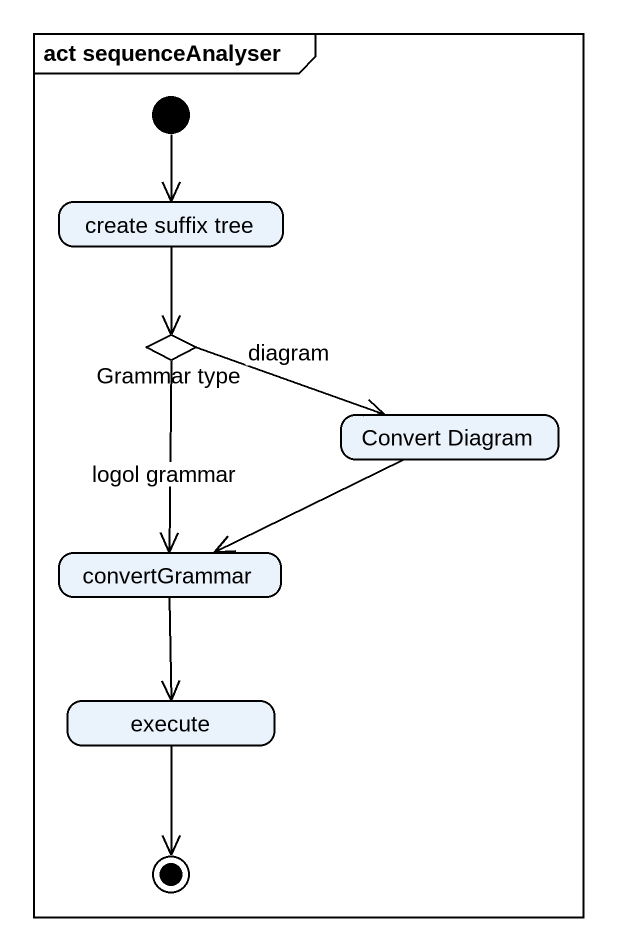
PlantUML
@startuml
mainframe act sequenceAnalyser
hide empty description
state "create suffix tree" as create_suffix_tree
state "Grammar type" as Grammar_type <<choice>>
state "Convert Diagram" as Convert_Diagram
state convertGrammar
state execute
[*] --> create_suffix_tree
create_suffix_tree --> Grammar_type
Grammar_type -right-> Convert_Diagram : diagram
Grammar_type --> convertGrammar : logol grammar
Convert_Diagram -left-> convertGrammar
convertGrammar --> execute
execute --> [*]
@enduml
